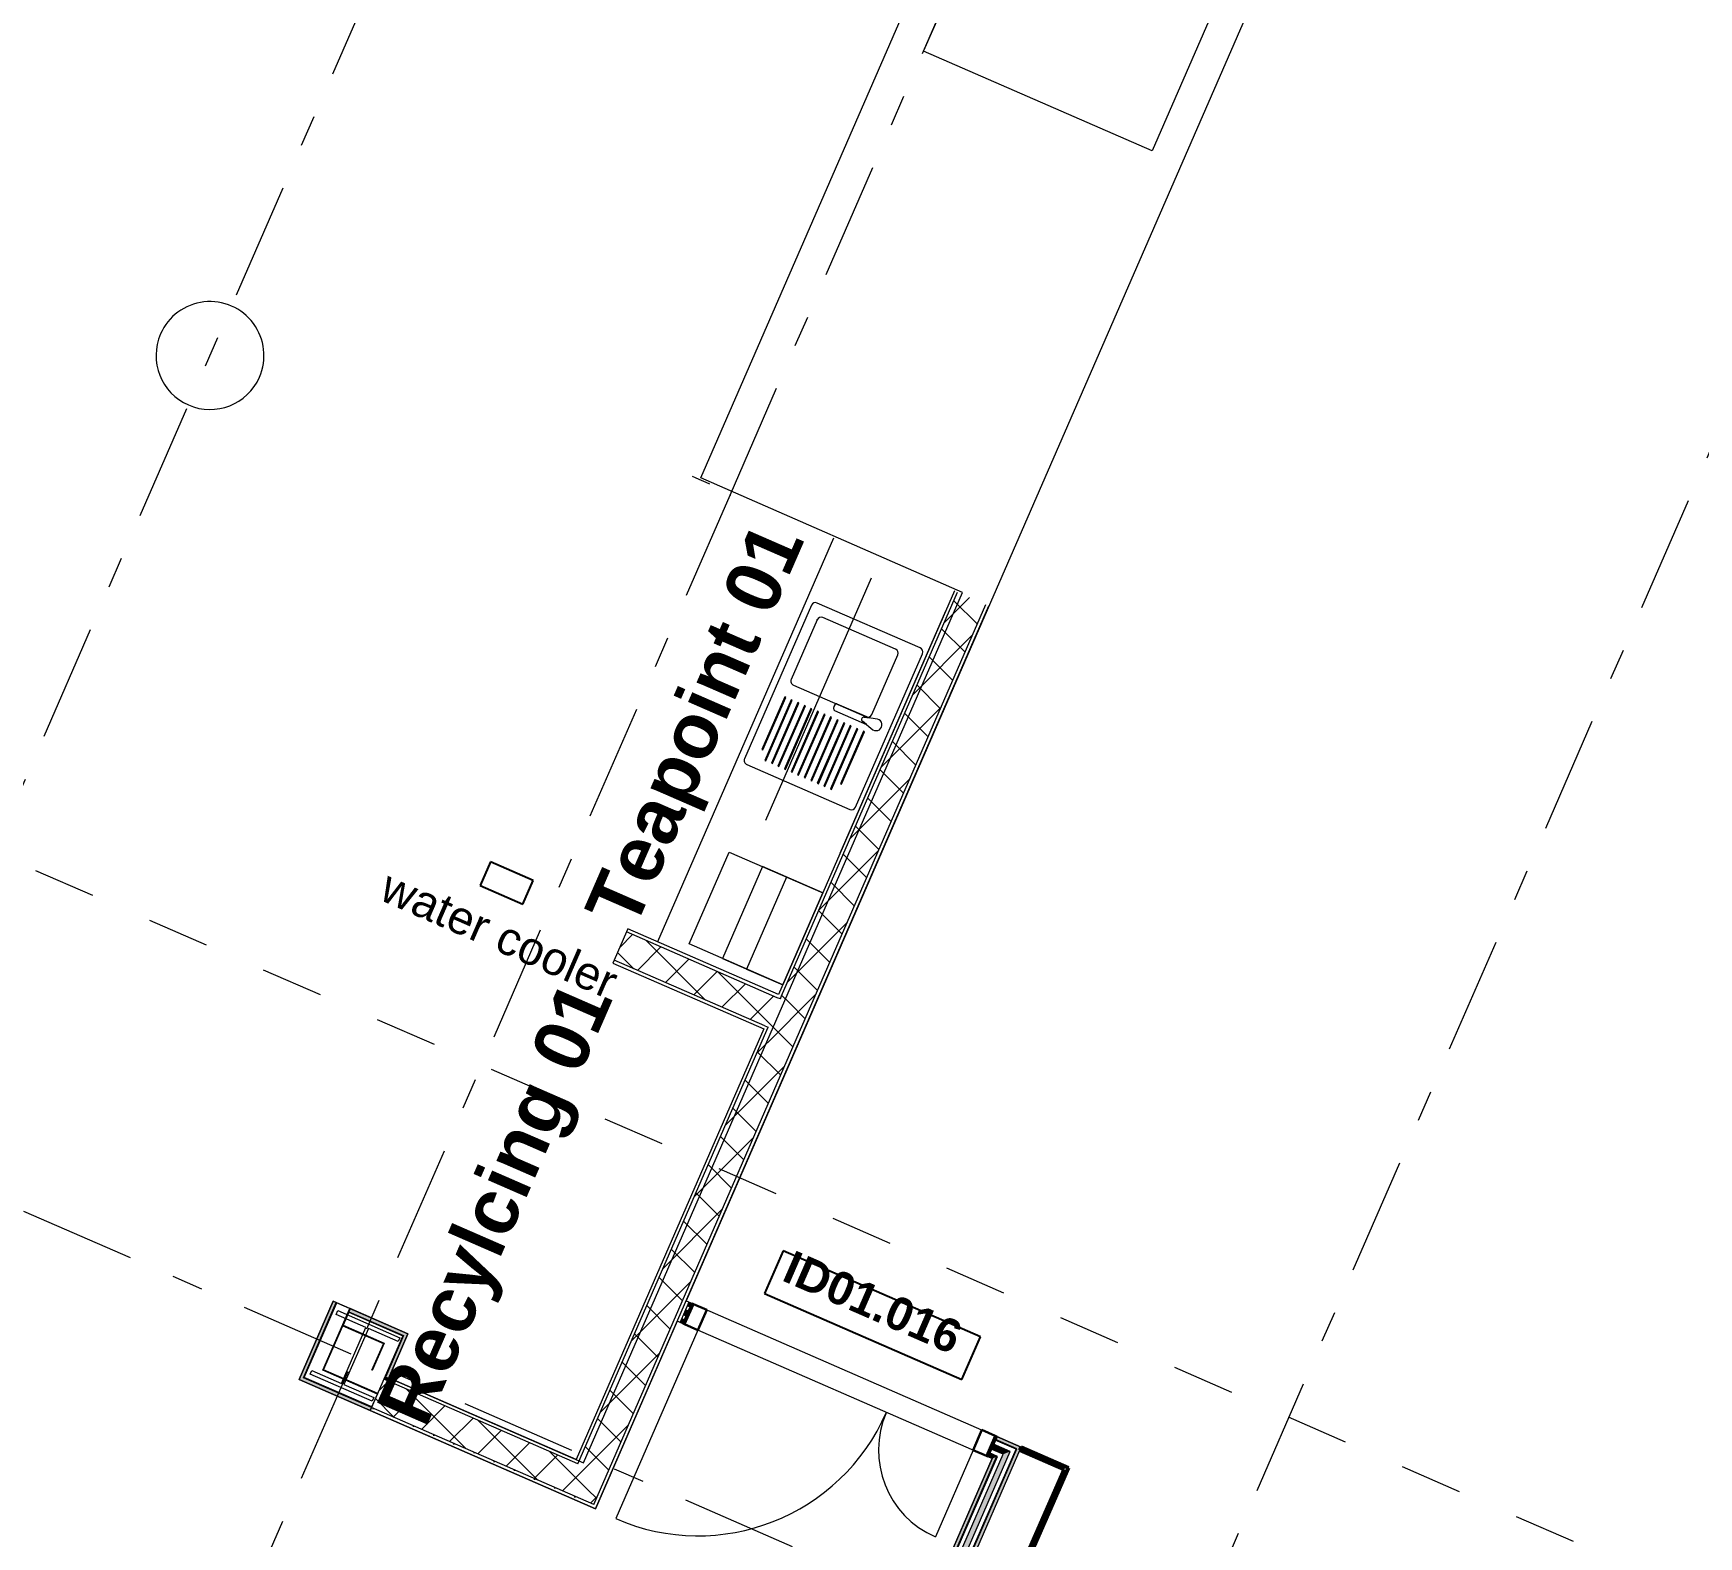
# Model space of a CAD drawing. Header units: millimetres. Extents: x -50172 to 74273, y -80883 to 11206.
# Drawn here: x -7520 to 46, y -31798 to -24973 of the extents above; entities that cross this region are included whole.
import ezdxf
from ezdxf.enums import TextEntityAlignment as Align

# ---------------------------------------------------------------- set-up
doc = ezdxf.new("R2010")
doc.units = ezdxf.units.MM
doc.header["$MEASUREMENT"] = 0
doc.linetypes.add('Dashed', pattern=[564.444447, 282.222223, -282.222223])
doc.linetypes.add('Double Dashed', pattern=[1093.611073, 529.166651, -211.666656, 141.111112, -211.666656])
for name, color, linetype in [('A-25-M_Wall_Int', 7, 'Continuous'), ('A-95-MC_Marker_Section_P2.Marker', 7, 'Continuous'), ('ArchiCAD Door Markers', 7, 'Continuous'), ('ArchiCAD Doors', 7, 'Continuous'), ('COLUMN.IFC Import', 7, 'Continuous'), ('New_A-05-M_Gross_Int_Circulation', 7, 'Continuous'), ('New_A-15-MG_Structural_Grid_Phase_2', 7, 'Continuous'), ('New_A-20-M_Floor_Slab', 7, 'Continuous'), ('New_A-25-M_Wall_Ext', 7, 'Continuous'), ('New_A-25-M_Wall_Int', 7, 'Continuous'), ('New_A-35-M_FFE-Zone', 7, 'Continuous'), ('New_A-35-M_FFE_Sanitary', 7, 'Continuous'), ('New_ArchiCAD Door Markers', 7, 'Continuous'), ('New_ArchiCAD Doors', 7, 'Continuous')]:
    doc.layers.add(name, color=color, linetype=linetype)
for name, color, linetype, lineweight in [('A-25-M_Wall_Int_Pen_No__1', 7, 'Continuous', 13), ('A-95-MC_Marker_Section_P2.Marker_Pen_No__1', 7, 'Continuous', 13), ('ArchiCAD Door Markers_Pen_No__5', 7, 'Continuous', 25), ('ArchiCAD Doors_Pen_No__1', 7, 'Continuous', 13), ('COLUMN.IFC Import_Pen_No__2', 8, 'Continuous', 15), ('New_A-20-M_Floor_Slab_Pen_No__89', 8, 'Continuous', 20), ('New_A-25-M_Wall_Ext_Pen_No__4', 7, 'Continuous', 20), ('New_A-25-M_Wall_Int_Pen_No__1', 7, 'Continuous', 13), ('New_A-35-M_FFE_Sanitary_Pen_No__89', 8, 'Continuous', 20), ('New_A-95-P_Text_1_50_GA_Pen_No__1', 7, 'Continuous', 13), ('New_ArchiCAD Door Markers_Pen_No__1', 7, 'Continuous', 13), ('New_ArchiCAD Door Markers_Pen_No__5', 7, 'Continuous', 25), ('New_ArchiCAD Doors_Pen_No__1', 7, 'Continuous', 13), ('New_ArchiCAD Zone Stamps_Pen_No__9', 7, 'Continuous', 13)]:
    doc.layers.add(name, color=color, linetype=linetype, lineweight=lineweight)
for name, color, linetype, lineweight, true_color in [('A-25-M_Wall_Int_Pen_No__107', 7, 'Continuous', 15, 0xa6a6a6), ('A-25-M_Wall_Int_Pen_No__27', 7, 'Continuous', 50, 0x2a2a2a), ('New_A-05-M_Gross_Int_Circulation_Pen_No__74', 7, 'Continuous', 20, 0x606060), ('New_A-15-MG_Structural_Grid_Phase_2_Pen_No__222', 7, 'Continuous', 13, 0x65af33), ('New_A-25-M_Wall_Int_Pen_No__107', 7, 'Continuous', 15, 0xa6a6a6), ('New_A-35-M_FFE-Zone_Pen_No__74', 7, 'Continuous', 20, 0x606060), ('New_ArchiCAD Doors_Pen_No__43', 7, 'Continuous', 30, 0x444444), ('New_ArchiCAD Doors_Pen_No__63', 7, 'Continuous', 20, 0x606060)]:
    doc.layers.add(name, color=color, linetype=linetype, lineweight=lineweight, true_color=true_color)
doc.styles.add('GENERATED_STYLE_1', font='')
doc.styles.add('GENERATED_STYLE_2', font='')
doc.styles.add('GENERATED_STYLE_3', font='')
doc.styles.add('GENERATED_STYLE_4', font='')
doc.styles.get('GENERATED_STYLE_1').set_extended_font_data('Arial', bold=True)
doc.styles.get('GENERATED_STYLE_2').set_extended_font_data('Swis721 BT', bold=True)
doc.styles.get('GENERATED_STYLE_3').set_extended_font_data('Arial')
doc.styles.get('GENERATED_STYLE_4').set_extended_font_data('Swis721 BT')
pattern_1 = [(66.4404, (0, 0), (-158.76755, 69.2305), [0, -100]), (66.4404, (-59.4, 80.45), (-158.76755, 69.2305), [0, -100])]
pattern_2 = [(45, (0, 0), (-91.9239, 91.9239), []), (135, (0, 0), (91.9239, 91.9239), [])]
pattern_3 = [(156.4404, (0, 0), (69.2305, 158.76755), [0, -100]), (156.4404, (-80.45, -59.4), (69.2305, 158.76755), [0, -100])]
pattern_4 = [(156.4779, (0, 0), (69.1267, 158.8128), [0, -100]), (156.4779, (-80.4, -59.45), (69.1267, 158.8128), [0, -100])]

# ---------------------------------------------------------------- blocks, each defined once
blk = doc.blocks.new('Corridor 01-First_INB 1151_8_1', base_point=(-9240.8, -29522.2))
at = {"layer": 'New_A-05-M_Gross_Int_Circulation_Pen_No__74', "linetype": 'Continuous'}
for p, q in [((-4487.9, -26991.1), (-1884.4, -21018.8)), ((-3298.3, -27511.9), (-4487.9, -26991.1)), ((-5021, -31462.6), (-3298.3, -27511.9)), ((-6312.5, -31084.9), (-6157.4, -30729.2)), ((-6157.4, -30729.2), (-5817.6, -30877.3)), ((-4594.6, -30819.5), (-4966.3, -31672)), ((-3163.2, -31443.7), (-4594.6, -30819.5)), ((-5817.6, -30877.3), (-5904.7, -31077.3)), ((-4966.3, -31672), (-6312.5, -31084.9)), ((-5904.7, -31077.3), (-5021, -31462.6)), ((-3534.9, -32296.1), (-3163.2, -31443.7))]:
    blk.add_line(p, q, dxfattribs=at)
for start, end in [(336.4283, 156.45252), (156.45252, 336.4283)]:
    blk.add_arc((-6716.8, -26435.8), 245, start, end, dxfattribs=at)
at = {"layer": 'New_ArchiCAD Zone Stamps_Pen_No__9'}
for tag, height, style, p in [('ROOM_NAME', 250, 'GENERATED_STYLE_1', (-10021.4, -27985.4)), ('zoneNameLine2', 250, 'GENERATED_STYLE_1', (-10209.8, -28417.5)), ('ROOM_NUMBER', 200, 'GENERATED_STYLE_3', (-10398.2, -28838.2)), ('measuredAreaCode', 200, 'GENERATED_STYLE_3', (-10555.2, -29198.4)), ('DUMMY_649', 200, 'GENERATED_STYLE_3', (-10247.8, -29332.4)), ('DUMMY_650', 200, 'GENERATED_STYLE_3', (-9618.7, -29606.8)), ('DUMMY_651', 133.3, 'GENERATED_STYLE_3', (-9339.4, -29713.3))]:
    blk.add_attdef(tag, text='', height=height, rotation=336.44041, dxfattribs=dict(at, style=style)).set_placement(p, align=Align.TOP_LEFT)
blk = doc.blocks.new('Computer Lab C_INB 1301_10_1', base_point=(3709.1, -27727.4))
at = {"layer": 'New_A-35-M_FFE-Zone_Pen_No__74', "linetype": 'Continuous'}
for p, q in [((-728.9, -21954.3), (-4554.6, -30727.8)), ((-4554.6, -30727.8), (-2817.3, -31485.4)), ((-2817.3, -31485.4), (-3079.8, -32087.4))]:
    blk.add_line(p, q, dxfattribs=at)
at = {"layer": 'New_ArchiCAD Zone Stamps_Pen_No__9'}
for tag, height, style, p in [('ROOM_NAME', 250, 'GENERATED_STYLE_1', (2359.2, -27544.4)), ('zoneNameLine2', 250, 'GENERATED_STYLE_1', (2170.8, -27976.6)), ('ROOM_NUMBER', 200, 'GENERATED_STYLE_3', (1982.4, -28397.3)), ('measuredAreaCode', 200, 'GENERATED_STYLE_3', (1825.3, -28757.4)), ('ROOM_HOLES_PRM', 200, 'GENERATED_STYLE_3', (2132.7, -28891.4)), ('DUMMY_649', 200, 'GENERATED_STYLE_3', (2761.9, -29165.8)), ('DUMMY_650', 133.3, 'GENERATED_STYLE_3', (3041.2, -29272.3))]:
    blk.add_attdef(tag, text='', height=height, rotation=336.44041, dxfattribs=dict(at, style=style)).set_placement(p, align=Align.TOP_LEFT)
blk = doc.blocks.new('Slab_68_1', base_point=(-21326.2, -27554.7))
at = {"layer": 'New_A-20-M_Floor_Slab_Pen_No__89', "linetype": 'Continuous', "flags": 128}
blk.add_lwpolyline([(-3475.5, -25054.4), (-1821.5, -21261.2), (-783.3, -21713.9), (-2437.3, -25507.1)], close=True, dxfattribs=at)
blk = doc.blocks.new('Slab_70_1', base_point=(-3932.5, -28875.9))
at = {"layer": 'New_A-35-M_FFE_Sanitary_Pen_No__89', "linetype": 'Continuous', "flags": 128}
blk.add_lwpolyline([(-3932.5, -28875.9), (-4097.4, -28804), (-4279.3, -29221.1), (-4114.4, -29293)], close=True, dxfattribs=at)
blk = doc.blocks.new('Slab_71_1', base_point=(-3932.5, -28875.9))
at = {"layer": 'New_A-35-M_FFE_Sanitary_Pen_No__89', "linetype": 'Continuous', "flags": 128}
blk.add_lwpolyline([(-3932.5, -28875.9), (-4207.4, -28756), (-4389.3, -29173.1), (-4114.4, -29293)], close=True, dxfattribs=at)
blk = doc.blocks.new('Wall_18_1', base_point=(-5122.1, -31604))
at = {"layer": 'New_A-25-M_Wall_Int_Pen_No__107', "linetype": 'Continuous'}
h = blk.add_hatch(dxfattribs=at)
h.set_pattern_fill('Plaster_0001', color=256, style=0, pattern_type=2)
h.set_pattern_definition(pattern_1)
h.paths.add_polyline_path([(-4120.1, -29343.5), (-3320.7, -27510.3), (-3334.4, -27504.3), (-4133.8, -29337.5)])
h = blk.add_hatch(dxfattribs=at)
h.set_pattern_fill('Concrete_Block_0001', color=256, style=0, pattern_type=2)
h.set_pattern_definition(pattern_2)
h.paths.add_polyline_path([(-3997.7, -29413.1), (-3192.3, -27566.2), (-3320.7, -27510.3), (-4126, -29357.3)])
h = blk.add_hatch(dxfattribs=at)
h.set_pattern_fill('Plaster_0001', color=256, style=0, pattern_type=2)
h.set_pattern_definition(pattern_1)
h.paths.add_polyline_path([(-4966.3, -31672), (-3178.6, -27572.2), (-3192.3, -27566.2), (-4974, -31652.2)])
h = blk.add_hatch(dxfattribs=at)
h.set_pattern_fill('Concrete_Block_0001', color=256, style=0, pattern_type=2)
h.set_pattern_definition(pattern_2)
h.paths.add_polyline_path([(-4139.8, -29351.3), (-4195.8, -29479.6), (-4182, -29485.6), (-4126, -29357.3)])
h = blk.add_hatch(dxfattribs=at)
h.set_pattern_fill('Plaster_0001', color=256, style=0, pattern_type=2)
h.set_pattern_definition(pattern_1)
h.paths.add_polyline_path([(-4133.8, -29337.5), (-4139.8, -29351.3), (-4126, -29357.3), (-4120.1, -29343.5)])
h = blk.add_hatch(dxfattribs=at)
h.set_pattern_fill('Concrete_Block_0001', color=256, style=0, pattern_type=2)
h.set_pattern_definition(pattern_2)
h.paths.add_polyline_path([(-4126, -29357.3), (-4182, -29485.6), (-4053.6, -29541.5), (-3997.7, -29413.1)])
h = blk.add_hatch(dxfattribs=at)
h.set_pattern_fill('Plaster_0001', color=256, style=0, pattern_type=2)
h.set_pattern_definition(pattern_1)
h.paths.add_polyline_path([(-4201.8, -29493.3), (-5054.2, -31448.2), (-5046.4, -31467.9), (-4188, -29499.3)])
h = blk.add_hatch(dxfattribs=at)
h.set_pattern_fill('Concrete_Block_0001', color=256, style=0, pattern_type=2)
h.set_pattern_definition(pattern_2)
h.paths.add_polyline_path([(-4182, -29485.6), (-5046.4, -31467.9), (-4974, -31652.2), (-4053.6, -29541.5)])
h = blk.add_hatch(dxfattribs=at)
h.set_pattern_fill('Plaster_0001', color=256, style=0, pattern_type=2)
h.set_pattern_definition(pattern_1)
h.paths.add_polyline_path([(-4195.8, -29479.6), (-4201.8, -29493.3), (-4188, -29499.3), (-4182, -29485.6)])
at = {"layer": 'New_A-25-M_Wall_Int_Pen_No__1', "linetype": 'Continuous'}
for p, q in [((-4120.1, -29343.5), (-3320.7, -27510.3)), ((-3997.7, -29413.1), (-3192.3, -27566.2)), ((-4126, -29357.3), (-4139.8, -29351.3)), ((-4126, -29357.3), (-4120.1, -29343.5)), ((-4053.6, -29541.5), (-3997.7, -29413.1)), ((-5046.4, -31467.9), (-4188, -29499.3)), ((-4195.8, -29479.6), (-4182, -29485.6)), ((-4188, -29499.3), (-4182, -29485.6)), ((-4974, -31652.2), (-4053.6, -29541.5))]:
    blk.add_line(p, q, dxfattribs=at)
at = {"layer": 'New_A-25-M_Wall_Int_Pen_No__1', "linetype": 'Continuous', "flags": 128}
for points in [[(-3334.4, -27504.3), (-4133.8, -29337.5)], [(-4966.3, -31672), (-3178.6, -27572.2)], [(-4201.8, -29493.3), (-5054.2, -31448.2)]]:
    blk.add_lwpolyline(points, dxfattribs=at)
blk = doc.blocks.new('*X321')
at = {"layer": 'New_A-25-M_Wall_Int_Pen_No__107', "linetype": 'Continuous'}
blk.add_hatch(color=256, dxfattribs=at).paths.add_polyline_path([(-3323, -32022.8), (-3333, -32045.7), (-3319.2, -32051.7), (-3309.2, -32028.8)])
blk = doc.blocks.new('*X322')
at = {"layer": 'New_A-25-M_Wall_Int_Pen_No__107', "linetype": 'Continuous'}
blk.add_hatch(color=256, dxfattribs=at).paths.add_polyline_path([(-3457, -32272.6), (-3081.5, -31411.6), (-3114.4, -31424.5), (-3488.4, -32282.1)])
blk = doc.blocks.new('Wall_44_1', base_point=(-3534.9, -32296.1))
at = {"layer": 'New_A-25-M_Wall_Int_Pen_No__107', "linetype": 'Continuous'}
for points in [[(-3294, -31994), (-3031.5, -31392), (-3051.3, -31399.7), (-3307.8, -31988)], [(-3515.1, -32288.4), (-3143.4, -31435.9), (-3163.2, -31443.7), (-3528.9, -32282.4)], [(-3307.8, -31988), (-3313.8, -32001.7), (-3300, -32007.7), (-3294, -31994)], [(-3341.8, -32065.9), (-3423, -32252.2), (-3409.2, -32258.2), (-3328, -32071.9)], [(-3528.9, -32282.4), (-3534.9, -32296.1), (-3516, -32290.4), (-3515.1, -32288.4)], [(-3515.1, -32288.4), (-3516, -32290.4), (-3512.7, -32289.4)]]:
    blk.add_hatch(color=256, dxfattribs=at).paths.add_polyline_path(points)
at = {"layer": 'New_A-25-M_Wall_Int_Pen_No__107', "linetype": 'Continuous', "lineweight": 0, "true_color": 0x535353}
for points in [[(-3511.2, -32286.8), (-3139.5, -31434.3), (-3143.4, -31435.9), (-3513.9, -32285.6)], [(-3340.6, -32063.1), (-3051.3, -31399.7), (-3055.2, -31401.3), (-3343.3, -32061.9)], [(-3344.5, -32064.7), (-3425.7, -32251), (-3423, -32252.2), (-3341.8, -32065.9)], [(-3343.3, -32061.9), (-3344.5, -32064.7), (-3341.8, -32065.9), (-3340.6, -32063.1)], [(-3340.6, -32063.1), (-3341.8, -32065.9), (-3328, -32071.9), (-3326.8, -32069.1)], [(-3313.8, -32001.7), (-3315, -32004.5), (-3301.2, -32010.5), (-3300, -32007.7)], [(-3513.9, -32285.6), (-3515.1, -32288.4), (-3512.7, -32289.4), (-3512.3, -32289.3), (-3511.2, -32286.8)], [(-3511.2, -32286.8), (-3512.3, -32289.3), (-3508.3, -32288.1)], [(-3425.7, -32251), (-3426.9, -32253.7), (-3424.2, -32254.9), (-3423, -32252.2)], [(-3423, -32252.2), (-3424.2, -32254.9), (-3413.7, -32259.5), (-3409.2, -32258.2)]]:
    blk.add_hatch(color=251, dxfattribs=at).paths.add_polyline_path(points)
at = {"layer": 'New_A-25-M_Wall_Int_Pen_No__1', "linetype": 'Continuous'}
for p, q in [((-3515.1, -32288.4), (-3143.4, -31435.9)), ((-3511.2, -32286.8), (-3139.5, -31434.3)), ((-3488.4, -32282.1), (-3114.4, -31424.5)), ((-3457, -32272.6), (-3081.5, -31411.6)), ((-3426.9, -32253.7), (-3055.2, -31401.3)), ((-3340.6, -32063.1), (-3051.3, -31399.7)), ((-3423, -32252.2), (-3341.8, -32065.9)), ((-3341.8, -32065.9), (-3328, -32071.9)), ((-3326.8, -32069.1), (-3340.6, -32063.1)), ((-3319.2, -32051.7), (-3333, -32045.7)), ((-3309.2, -32028.8), (-3323, -32022.8)), ((-3301.2, -32010.5), (-3315, -32004.5)), ((-3300, -32007.7), (-3313.8, -32001.7)), ((-3515.1, -32288.4), (-3512.7, -32289.4)), ((-3511.2, -32286.8), (-3508.3, -32288.1)), ((-3426.9, -32253.7), (-3424.2, -32254.9)), ((-3424.2, -32254.9), (-3413.7, -32259.5)), ((-3423, -32252.2), (-3409.2, -32258.2))]:
    blk.add_line(p, q, dxfattribs=at)
at = {"layer": 'New_A-25-M_Wall_Int_Pen_No__1', "linetype": 'Continuous', "flags": 128}
for points in [[(-3294, -31994), (-3031.5, -31392)], [(-3163.2, -31443.7), (-3534.9, -32296.1)], [(-3409.2, -32258.2), (-3328, -32071.9)]]:
    blk.add_lwpolyline(points, dxfattribs=at)
at = {"layer": 'New_A-25-M_Wall_Int', "color": 250, "lineweight": 50, "true_color": 0x2a2a2a}
for name in ['*X322', '*X321']:
    blk.add_blockref(name, (0, 0), dxfattribs=at)
blk = doc.blocks.new('*X324')
at = {"layer": 'New_A-25-M_Wall_Int_Pen_No__107', "linetype": 'Continuous'}
blk.add_hatch(color=256, dxfattribs=at).paths.add_polyline_path([(-4566.9, -30791.2), (-4552.5, -30797.5), (-4542.5, -30774.5), (-4556.9, -30768.3)])
blk = doc.blocks.new('*X325')
at = {"layer": 'New_A-25-M_Wall_Int_Pen_No__107', "linetype": 'Continuous'}
blk.add_hatch(color=256, dxfattribs=at).paths.add_polyline_path([(-3168.4, -31401), (-3114.4, -31424.5), (-3081.5, -31411.6), (-3158.4, -31378.1)])
blk = doc.blocks.new('Double Door Asymmetric 19_6')
at = {"layer": 'New_ArchiCAD Doors_Pen_No__1', "linetype": 'Continuous'}
for p, q in [((-755, 0), (-755, -15)), ((755, 0), (755, -15)), ((-755, -15), (-755, -18)), ((-755, -18), (-755, -37)), ((-755, -37), (-755, -62)), ((-755, -62), (-755, -82)), ((755, -15), (755, -18)), ((755, -18), (755, -37)), ((755, -37), (755, -62)), ((755, -62), (755, -82)), ((-755, -82), (-755, -85)), ((-755, -85), (-755, -100)), ((755, -82), (755, -85)), ((755, -85), (755, -100))]:
    blk.add_line(p, q, dxfattribs=at)
at = {"layer": 'New_ArchiCAD Doors_Pen_No__43', "linetype": 'Continuous'}
for p, q in [((-748, 0), (-755, 0)), ((-755, 0), (-755, -100)), ((-682, 0), (-748, 0)), ((-748, 0), (-748, -100)), ((-682, -100), (-682, 0)), ((748, 0), (682, 0)), ((682, 0), (682, -100)), ((748, 0), (755, 0)), ((748, -100), (748, 0)), ((755, 0), (755, -100)), ((-748, -100), (-755, -100)), ((-748, -100), (-682, -100)), ((682, -100), (748, -100)), ((748, -100), (755, -100))]:
    blk.add_line(p, q, dxfattribs=at)
at = {"layer": 'New_ArchiCAD Doors_Pen_No__63', "linetype": 'Continuous'}
for p, q in [((682, 0), (682, 934)), ((-682, 0), (-682, 430))]:
    blk.add_line(p, q, dxfattribs=at)
for centre, radius, start, end in [((682, 0), 934, 90, 180), ((-682, 0), 430, 0, 90)]:
    blk.add_arc(centre, radius, start, end, dxfattribs=at)
blk = doc.blocks.new('Door Stamp 17_47')
at = {"layer": 'New_ArchiCAD Door Markers_Pen_No__5', "linetype": 'Continuous'}
for p, q in [((470.6, -272.9), (-506.5, -272.9)), ((-506.5, -272.9), (-506.5, -484.6)), ((470.6, -272.9), (-506.5, -272.9)), ((470.6, -484.6), (470.6, -272.9)), ((-506.5, -484.6), (470.6, -484.6))]:
    blk.add_line(p, q, dxfattribs=at)
at = {"layer": 'New_ArchiCAD Door Markers_Pen_No__1', "style": 'GENERATED_STYLE_2'}
blk.add_attdef('AC_WIDO_ID', text='', height=150, rotation=180, dxfattribs=at).set_placement((411.8, -228.3), align=Align.BOTTOM_LEFT)
blk = doc.blocks.new('Wall_45_1', base_point=(-3163.2, -31443.7))
at = {"layer": 'New_A-25-M_Wall_Int_Pen_No__107', "linetype": 'Continuous', "lineweight": 0, "true_color": 0x535353}
for points in [[(-4548.9, -30749.9), (-4534.5, -30756.2), (-4533.3, -30753.5), (-4547.7, -30747.2)], [(-4575.7, -30811.4), (-4561.3, -30817.6), (-4560.1, -30814.9), (-4574.5, -30808.6)], [(-3150.4, -31359.8), (-3055.2, -31401.3), (-3051.3, -31399.7), (-3149.2, -31357)], [(-3177.2, -31421.2), (-3143.4, -31435.9), (-3139.5, -31434.3), (-3176, -31418.4)]]:
    blk.add_hatch(color=251, dxfattribs=at).paths.add_polyline_path(points)
at = {"layer": 'New_A-25-M_Wall_Int_Pen_No__107', "linetype": 'Continuous'}
for points in [[(-4541.7, -30733.4), (-4547.7, -30747.2), (-4533.3, -30753.5), (-4527.3, -30739.7)], [(-4575.7, -30811.4), (-4581.7, -30825.1), (-4567.3, -30831.4), (-4561.3, -30817.6)], [(-3143.2, -31343.3), (-3149.2, -31357), (-3051.3, -31399.7), (-3031.5, -31392)], [(-3183.2, -31434.9), (-3163.2, -31443.7), (-3143.4, -31435.9), (-3177.2, -31421.2)]]:
    blk.add_hatch(color=256, dxfattribs=at).paths.add_polyline_path(points)
at = {"layer": 'New_A-25-M_Wall_Int_Pen_No__1', "linetype": 'Continuous'}
for p, q in [((-4542.5, -30774.5), (-4556.9, -30768.3)), ((-4552.5, -30797.5), (-4542.5, -30774.5)), ((-4534.5, -30756.2), (-4548.9, -30749.9)), ((-4533.3, -30753.5), (-4547.7, -30747.2)), ((-4542.5, -30774.5), (-4534.5, -30756.2)), ((-4534.5, -30756.2), (-4533.3, -30753.5)), ((-4533.3, -30753.5), (-4527.3, -30739.7)), ((-4561.3, -30817.6), (-4575.7, -30811.4)), ((-4560.1, -30814.9), (-4574.5, -30808.6)), ((-4567.3, -30831.4), (-4561.3, -30817.6)), ((-4552.5, -30797.5), (-4566.9, -30791.2)), ((-4561.3, -30817.6), (-4560.1, -30814.9)), ((-4560.1, -30814.9), (-4552.5, -30797.5)), ((-3168.4, -31401), (-3158.4, -31378.1)), ((-3158.4, -31378.1), (-3150.4, -31359.8)), ((-3081.5, -31411.6), (-3158.4, -31378.1)), ((-3150.4, -31359.8), (-3149.2, -31357)), ((-3055.2, -31401.3), (-3150.4, -31359.8)), ((-3149.2, -31357), (-3143.2, -31343.3)), ((-3051.3, -31399.7), (-3149.2, -31357)), ((-3183.2, -31434.9), (-3177.2, -31421.2)), ((-3177.2, -31421.2), (-3176, -31418.4)), ((-3143.4, -31435.9), (-3177.2, -31421.2)), ((-3176, -31418.4), (-3168.4, -31401)), ((-3139.5, -31434.3), (-3176, -31418.4)), ((-3114.4, -31424.5), (-3168.4, -31401))]:
    blk.add_line(p, q, dxfattribs=at)
at = {"layer": 'New_A-25-M_Wall_Int_Pen_No__1', "linetype": 'Continuous', "flags": 128}
for points in [[(-4541.7, -30733.4), (-4581.7, -30825.1)], [(-4527.3, -30739.7), (-4541.7, -30733.4)], [(-4581.7, -30825.1), (-4567.3, -30831.4)], [(-3031.5, -31392), (-3143.2, -31343.3)], [(-3183.2, -31434.9), (-3163.2, -31443.7)]]:
    blk.add_lwpolyline(points, dxfattribs=at)
at = {"layer": 'New_A-25-M_Wall_Int', "color": 250, "lineweight": 50, "true_color": 0x2a2a2a}
for name in ['*X324', '*X325']:
    blk.add_blockref(name, (0, 0), dxfattribs=at)
at = {"layer": 'New_ArchiCAD Door Markers'}
ref = blk.add_blockref('Door Stamp 17_47', (-3875.2, -31133.1), dxfattribs=dict(at, rotation=156.4404115839917))
ref.add_attrib('AC_WIDO_ID', 'ID01.016', dxfattribs={"layer": 'New_ArchiCAD Door Markers_Pen_No__1', "color": 7, "height": 150, "rotation": 336.44041, "style": 'GENERATED_STYLE_2'}).set_placement((-4143.6, -30673.8), align=Align.BOTTOM_LEFT)
at = {"layer": 'New_ArchiCAD Doors', "color": 251, "linetype": 'Continuous', "lineweight": 20, "true_color": 0x606060, "zscale": 1000, "rotation": 156.4404115839917}
blk.add_blockref('Double Door Asymmetric 19_6', (-3875.2, -31133.1), dxfattribs=at)
blk = doc.blocks.new('Wall_46_1', base_point=(-5122.1, -31604))
at = {"layer": 'A-25-M_Wall_Int_Pen_No__107', "linetype": 'Continuous', "lineweight": 0, "true_color": 0x535353}
blk.add_hatch(color=251, dxfattribs=at).paths.add_polyline_path([(-5927.2, -31083.8), (-5924.5, -31085), (-5918.5, -31071.3), (-5921.2, -31070.1)])
at = {"layer": 'A-25-M_Wall_Int_Pen_No__107', "linetype": 'Continuous'}
blk.add_hatch(color=256, dxfattribs=at).paths.add_polyline_path([(-5924.5, -31085), (-5910.7, -31091), (-5904.7, -31077.3), (-5918.5, -31071.3)])
at = {"layer": 'New_A-25-M_Wall_Int_Pen_No__107', "linetype": 'Continuous'}
h = blk.add_hatch(dxfattribs=at)
h.set_pattern_fill('Concrete_Block_0001', color=256, style=0, pattern_type=2)
h.set_pattern_definition(pattern_2)
h.paths.add_polyline_path([(-5046.4, -31467.9), (-5927.2, -31083.8), (-5983.2, -31212.2), (-4974, -31652.2)])
h = blk.add_hatch(dxfattribs=at)
h.set_pattern_fill('Plaster_0001', color=256, style=0, pattern_type=2)
h.set_pattern_definition(pattern_3)
h.paths.add_polyline_path([(-5910.7, -31091), (-5046.4, -31467.9), (-5054.2, -31448.2), (-5904.7, -31077.3)])
h = blk.add_hatch(dxfattribs=at)
h.set_pattern_fill('Plaster_0001', color=256, style=0, pattern_type=2)
h.set_pattern_definition(pattern_3)
h.paths.add_polyline_path([(-4974, -31652.2), (-5983.2, -31212.2), (-5989.2, -31225.9), (-4966.3, -31672)])
at = {"layer": 'A-25-M_Wall_Int_Pen_No__1', "linetype": 'Continuous'}
for p, q in [((-5921.2, -31070.1), (-5927.2, -31083.8)), ((-5924.5, -31085), (-5918.5, -31071.3)), ((-5910.7, -31091), (-5904.7, -31077.3))]:
    blk.add_line(p, q, dxfattribs=at)
at = {"layer": 'New_A-25-M_Wall_Int_Pen_No__1', "linetype": 'Continuous'}
for p, q in [((-5046.4, -31467.9), (-5927.2, -31083.8)), ((-4974, -31652.2), (-5983.2, -31212.2))]:
    blk.add_line(p, q, dxfattribs=at)
at = {"layer": 'New_A-25-M_Wall_Int_Pen_No__1', "linetype": 'Continuous', "flags": 128}
for points in [[(-5921.2, -31070.1), (-5989.2, -31225.9)], [(-5054.2, -31448.2), (-5904.7, -31077.3)], [(-5989.2, -31225.9), (-4966.3, -31672)]]:
    blk.add_lwpolyline(points, dxfattribs=at)
blk = doc.blocks.new('Wall_57_1', base_point=(-4201.8, -29493.3))
at = {"layer": 'New_A-25-M_Wall_Int_Pen_No__107', "linetype": 'Continuous'}
h = blk.add_hatch(dxfattribs=at)
h.set_pattern_fill('Plaster_0001', color=256, style=0, pattern_type=2)
h.set_pattern_definition(pattern_4)
h.paths.add_polyline_path([(-4133.8, -29337.5), (-4818.9, -29039.3), (-4824.9, -29053.1), (-4139.8, -29351.3)])
h = blk.add_hatch(dxfattribs=at)
h.set_pattern_fill('Concrete_Block_0001', color=256, style=0, pattern_type=2)
h.set_pattern_definition(pattern_2)
h.paths.add_polyline_path([(-4139.8, -29351.3), (-4824.9, -29053.1), (-4880.7, -29181.5), (-4195.8, -29479.6)])
h = blk.add_hatch(dxfattribs=at)
h.set_pattern_fill('Plaster_0001', color=256, style=0, pattern_type=2)
h.set_pattern_definition(pattern_4)
h.paths.add_polyline_path([(-4195.8, -29479.6), (-4880.7, -29181.5), (-4886.7, -29195.2), (-4201.8, -29493.3)])
at = {"layer": 'New_A-25-M_Wall_Int_Pen_No__1', "linetype": 'Continuous'}
for p, q in [((-4139.8, -29351.3), (-4824.9, -29053.1)), ((-4195.8, -29479.6), (-4880.7, -29181.5))]:
    blk.add_line(p, q, dxfattribs=at)
at = {"layer": 'New_A-25-M_Wall_Int_Pen_No__1', "linetype": 'Continuous', "flags": 128}
for points in [[(-4818.9, -29039.3), (-4824.9, -29053.1)], [(-4133.8, -29337.5), (-4818.9, -29039.3)], [(-4824.9, -29053.1), (-4880.7, -29181.5)], [(-4880.7, -29181.5), (-4886.7, -29195.2)], [(-4886.7, -29195.2), (-4201.8, -29493.3)]]:
    blk.add_lwpolyline(points, dxfattribs=at)
blk = doc.blocks.new('Wall_113_1', base_point=(-5989.2, -31225.9))
at = {"layer": 'A-25-M_Wall_Int_Pen_No__107', "linetype": 'Continuous'}
blk.add_hatch(color=256, dxfattribs=at).paths.add_polyline_path([(-5983.2, -31212.2), (-6292.9, -31077.2), (-6312.6, -31084.9), (-5989.2, -31225.9)])
at = {"layer": 'A-25-M_Wall_Int_Pen_No__107', "linetype": 'Continuous', "lineweight": 0, "true_color": 0x535353}
for points in [[(-5982, -31209.4), (-6288.9, -31075.6), (-6292.9, -31077.2), (-5983.2, -31212.2)], [(-5955.2, -31148), (-6200.7, -31041), (-6204.7, -31042.5), (-5956.4, -31150.8)]]:
    blk.add_hatch(color=251, dxfattribs=at).paths.add_polyline_path(points)
at = {"layer": 'A-25-M_Wall_Int_Pen_No__1', "linetype": 'Continuous'}
for p, q in [((-5983.2, -31212.2), (-6292.9, -31077.2)), ((-5982, -31209.4), (-6288.9, -31075.6)), ((-5956.4, -31150.8), (-6204.7, -31042.5))]:
    blk.add_line(p, q, dxfattribs=at)
at = {"layer": 'A-25-M_Wall_Int_Pen_No__1', "linetype": 'Continuous', "flags": 128}
for points in [[(-6312.6, -31084.9), (-5989.2, -31225.9)], [(-5955.2, -31148), (-6200.7, -31041)], [(-5989.2, -31225.9), (-5955.2, -31148)]]:
    blk.add_lwpolyline(points, dxfattribs=at)
blk = doc.blocks.new('Wall_114_1', base_point=(-6157.5, -30729.2))
at = {"layer": 'A-25-M_Wall_Int_Pen_No__107', "linetype": 'Continuous', "lineweight": 0, "true_color": 0x535353}
for points in [[(-6086.8, -30779.7), (-5841.3, -30886.7), (-5837.3, -30885.1), (-6085.6, -30776.9)], [(-6113.5, -30841.1), (-5929.5, -30921.3), (-5925.5, -30919.8), (-6112.3, -30838.3)]]:
    blk.add_hatch(color=251, dxfattribs=at).paths.add_polyline_path(points)
at = {"layer": 'A-25-M_Wall_Int_Pen_No__107', "linetype": 'Continuous'}
blk.add_hatch(color=256, dxfattribs=at).paths.add_polyline_path([(-6085.6, -30776.9), (-5837.3, -30885.1), (-5817.6, -30877.4), (-6079.6, -30763.2)])
at = {"layer": 'A-25-M_Wall_Int_Pen_No__1', "linetype": 'Continuous'}
for p, q in [((-6086.8, -30779.7), (-5841.3, -30886.7)), ((-6085.6, -30776.9), (-5837.3, -30885.1)), ((-6112.3, -30838.3), (-5925.5, -30919.8))]:
    blk.add_line(p, q, dxfattribs=at)
at = {"layer": 'A-25-M_Wall_Int_Pen_No__1', "linetype": 'Continuous', "flags": 128}
for points in [[(-6086.8, -30779.7), (-6112.3, -30838.3)], [(-6079.6, -30763.2), (-6085.6, -30776.9)], [(-5817.6, -30877.4), (-6079.6, -30763.2)], [(-6113.5, -30841.1), (-5929.5, -30921.3)]]:
    blk.add_lwpolyline(points, dxfattribs=at)
blk = doc.blocks.new('Wall_115_1', base_point=(-5817.6, -30877.4))
at = {"layer": 'A-25-M_Wall_Int_Pen_No__107', "linetype": 'Continuous', "lineweight": 0, "true_color": 0x535353}
for points in [[(-5929.5, -30921.3), (-5982.7, -31043.3), (-5979.9, -31044.5), (-5925.5, -30919.8)], [(-5841.3, -30886.7), (-5921.2, -31070.1), (-5918.5, -31071.3), (-5837.3, -30885.1)]]:
    blk.add_hatch(color=251, dxfattribs=at).paths.add_polyline_path(points)
at = {"layer": 'A-25-M_Wall_Int_Pen_No__107', "linetype": 'Continuous'}
blk.add_hatch(color=256, dxfattribs=at).paths.add_polyline_path([(-5837.3, -30885.1), (-5918.5, -31071.3), (-5904.7, -31077.3), (-5817.6, -30877.4)])
at = {"layer": 'A-25-M_Wall_Int_Pen_No__1', "linetype": 'Continuous'}
for p, q in [((-5925.5, -30919.8), (-5979.9, -31044.5)), ((-5841.3, -30886.7), (-5921.2, -31070.1)), ((-5837.3, -30885.1), (-5918.5, -31071.3))]:
    blk.add_line(p, q, dxfattribs=at)
at = {"layer": 'A-25-M_Wall_Int_Pen_No__1', "linetype": 'Continuous', "flags": 128}
for points in [[(-5929.5, -30921.3), (-5982.7, -31043.3)], [(-5904.7, -31077.3), (-5817.6, -30877.4)]]:
    blk.add_lwpolyline(points, dxfattribs=at)
blk = doc.blocks.new('Wall_177_1', base_point=(-3031.5, -31392))
at = {"layer": 'A-25-M_Wall_Int_Pen_No__107', "linetype": 'Continuous'}
blk.add_hatch(color=256, dxfattribs=at).paths.add_polyline_path([(-3037.5, -31405.7), (-2837.1, -31493.1), (-2817.3, -31485.4), (-3031.5, -31392)])
at = {"layer": 'A-25-M_Wall_Int_Pen_No__27', "linetype": 'Continuous', "flags": 128}
for points in [[(-3031.5, -31392), (-3037.5, -31405.7)], [(-2817.3, -31485.4), (-3031.5, -31392)], [(-3037.5, -31405.7), (-2837.1, -31493.1)]]:
    blk.add_lwpolyline(points, dxfattribs=at)
blk = doc.blocks.new('Wall_178_1', base_point=(-2817.3, -31485.4))
at = {"layer": 'A-25-M_Wall_Int_Pen_No__107', "linetype": 'Continuous'}
blk.add_hatch(color=256, dxfattribs=at).paths.add_polyline_path([(-2837.1, -31493.1), (-3093.6, -32081.4), (-3079.8, -32087.4), (-2817.3, -31485.4)])
at = {"layer": 'A-25-M_Wall_Int_Pen_No__27', "linetype": 'Continuous', "flags": 128}
for points in [[(-2837.1, -31493.1), (-3093.6, -32081.4)], [(-3079.8, -32087.4), (-2817.3, -31485.4)]]:
    blk.add_lwpolyline(points, dxfattribs=at)
blk = doc.blocks.new('Simple Door Opening_5')
at = {"layer": 'ArchiCAD Doors_Pen_No__1', "linetype": 'Continuous'}
for p, q in [((-2042.3, -15), (-2042.3, 0)), ((2042.3, -15), (2042.3, 0)), ((-2042.3, -18), (-2042.3, -15)), ((-2042.3, -82), (-2042.3, -18)), ((2042.3, -18), (2042.3, -15)), ((2042.3, -82), (2042.3, -18)), ((-2042.3, -85), (-2042.3, -82)), ((2042.3, -85), (2042.3, -82))]:
    blk.add_line(p, q, dxfattribs=at)
blk = doc.blocks.new('Door Stamp 17_67')
at = {"layer": 'ArchiCAD Door Markers_Pen_No__5', "linetype": 'Continuous'}
for p, q in [((46.1, -15.7), (-71.6, -15.7)), ((-71.6, -15.7), (-71.6, -227.5)), ((46.1, -15.7), (-71.6, -15.7)), ((46.1, -227.5), (46.1, -15.7)), ((-71.6, -227.5), (46.1, -227.5))]:
    blk.add_line(p, q, dxfattribs=at)
blk = doc.blocks.new('Wall_190_1', base_point=(-4524.9, -26985.1))
at = {"layer": 'A-25-M_Wall_Int_Pen_No__107', "linetype": 'Continuous'}
blk.add_hatch(color=256, dxfattribs=at).paths.add_polyline_path([(-6292.9, -31077.2), (-6143.7, -30735.2), (-6157.5, -30729.2), (-6312.6, -31084.9)])
at = {"layer": 'A-25-M_Wall_Int_Pen_No__107', "linetype": 'Continuous', "lineweight": 0, "true_color": 0x535353}
for points in [[(-6288.9, -31075.6), (-6141, -30736.4), (-6143.7, -30735.2), (-6292.9, -31077.2)], [(-6200.7, -31041), (-6079.6, -30763.2), (-6082.3, -30762), (-6204.7, -31042.5)]]:
    blk.add_hatch(color=251, dxfattribs=at).paths.add_polyline_path(points)
at = {"layer": 'A-25-M_Wall_Int_Pen_No__1', "linetype": 'Continuous'}
for p, q in [((-6292.9, -31077.2), (-6143.7, -30735.2)), ((-6288.9, -31075.6), (-6141, -30736.4)), ((-6204.7, -31042.5), (-6082.3, -30762))]:
    blk.add_line(p, q, dxfattribs=at)
at = {"layer": 'A-25-M_Wall_Int_Pen_No__1', "linetype": 'Continuous', "flags": 128}
for points in [[(-6157.5, -30729.2), (-6312.6, -31084.9)], [(-6112.3, -30838.3), (-6086.8, -30779.7)], [(-6085.6, -30776.9), (-6079.6, -30763.2)], [(-6200.7, -31041), (-6113.5, -30841.1)]]:
    blk.add_lwpolyline(points, dxfattribs=at)
at = {"layer": 'ArchiCAD Door Markers', "rotation": 246.440411583993}
blk.add_blockref('Door Stamp 17_67', (-5263.3, -28891.1), dxfattribs=at)
at = {"layer": 'ArchiCAD Doors', "color": 251, "linetype": 'Continuous', "lineweight": 20, "true_color": 0x606060, "zscale": 1000, "rotation": 66.44041158399303}
blk.add_blockref('Simple Door Opening_5', (-5341.2, -28857.2), dxfattribs=at)
blk = doc.blocks.new('Cabinet Wall Double Door 19')
at = {"layer": 'New_A-25-M_Wall_Ext_Pen_No__4', "linetype": 'Continuous'}
for p, q in [((1200, 370), (0, 370)), ((0, 0), (1200, 0))]:
    blk.add_line(p, q, dxfattribs=at)
blk = doc.blocks.new('Column 21')
at = {"layer": 'COLUMN.IFC Import_Pen_No__2', "linetype": 'Continuous'}
for p, q in [((-153.7, 157.25), (153.7, 157.25)), ((-153.7, 138.55), (-153.7, 157.25)), ((153.7, 157.25), (153.7, 138.55)), ((-6, 138.55), (-153.7, 138.55)), ((-6, -138.55), (-6, 138.55)), ((6, 138.55), (6, -138.55)), ((153.7, 138.55), (6, 138.55)), ((-153.7, -138.55), (-6, -138.55)), ((-153.7, -157.25), (-153.7, -138.55)), ((6, -138.55), (153.7, -138.55)), ((153.7, -138.55), (153.7, -157.25)), ((153.7, -157.25), (-153.7, -157.25))]:
    blk.add_line(p, q, dxfattribs=at)
blk = doc.blocks.new('Slab_78_1', base_point=(-4114.4, -29293))
at = {"layer": 'New_A-35-M_FFE_Sanitary_Pen_No__89', "linetype": 'Continuous', "flags": 128}
blk.add_lwpolyline([(-4114.4, -29293), (-4540.6, -29107.1), (-4358.8, -28690), (-3932.5, -28875.9)], close=True, dxfattribs=at)
blk = doc.blocks.new('Standard grid marker_28')
at = {"layer": 'New_A-15-MG_Structural_Grid_Phase_2_Pen_No__222', "linetype": 'Double Dashed'}
blk.add_line((705.1, 0), (53258.1, 0), dxfattribs=at)
at = {"layer": 'New_A-15-MG_Structural_Grid_Phase_2_Pen_No__222', "style": 'GENERATED_STYLE_4'}
for tag, p in [('AC_MarkerText_1_0', (-500, 38.7)), ('AC_MarkerText_1_1', (54463.2, 38.7))]:
    blk.add_attdef(tag, text='', height=350, rotation=180, dxfattribs=at).set_placement(p, align=Align.MIDDLE_CENTER)
blk = doc.blocks.new('Standard grid marker_39')
at = {"layer": 'New_A-15-MG_Structural_Grid_Phase_2_Pen_No__222', "linetype": 'Double Dashed'}
blk.add_line((948.6, 0), (36650.5, 0), dxfattribs=at)
at = {"layer": 'New_A-15-MG_Structural_Grid_Phase_2_Pen_No__222', "style": 'GENERATED_STYLE_4'}
for tag, p in [('AC_MarkerText_1_0', (-500, -588.3)), ('AC_MarkerText_1_1', (38099.1, -588.3))]:
    blk.add_attdef(tag, text='', height=350, rotation=90, dxfattribs=at).set_placement(p, align=Align.MIDDLE_CENTER)
blk = doc.blocks.new('Standard grid marker_40')
at = {"layer": 'New_A-15-MG_Structural_Grid_Phase_2_Pen_No__222', "linetype": 'Double Dashed'}
blk.add_line((1905, 0), (37382, 0), dxfattribs=at)
at = {"layer": 'New_A-15-MG_Structural_Grid_Phase_2_Pen_No__222', "style": 'GENERATED_STYLE_4'}
for tag, p in [('AC_MarkerText_1_0', (-500, 946.2)), ('AC_MarkerText_1_1', (39787, 946.2))]:
    blk.add_attdef(tag, text='', height=350, rotation=270, dxfattribs=at).set_placement(p, align=Align.MIDDLE_CENTER)
blk = doc.blocks.new('Standard grid marker_41')
at = {"layer": 'New_A-15-MG_Structural_Grid_Phase_2_Pen_No__222', "linetype": 'Double Dashed'}
for p, q in [((8462.3, 0), (18800.1, 0)), ((18800.1, 0), (27262.4, 0))]:
    blk.add_line(p, q, dxfattribs=at)
blk.add_point((18800.1, 0), dxfattribs=at)
blk.add_point((18800.1, 0), dxfattribs=at)
at = {"layer": 'New_A-15-MG_Structural_Grid_Phase_2_Pen_No__222', "style": 'GENERATED_STYLE_4'}
for tag, p in [('AC_MarkerText_1_0', (-500, 36.8)), ('AC_MarkerText_1_1', (27762.4, 36.8))]:
    blk.add_attdef(tag, text='', height=350, rotation=270, dxfattribs=at).set_placement(p, align=Align.MIDDLE_CENTER)
blk = doc.blocks.new('Cabinet Base Triple Door 19')
at = {"layer": 'New_A-25-M_Wall_Ext_Pen_No__4', "linetype": 'Continuous'}
for p, q in [((0, 600), (2000, 600)), ((300, 560), (300, 50)), ((1080, 580), (320, 580)), ((1100, 50), (1100, 560)), ((350, 460), (350, 100)), ((665, 480), (370, 480)), ((674, 512), (690.1, 453.2)), ((684.1, 475.2), (684.1, 317)), ((690.1, 453.2), (684.1, 475.2)), ((685, 100), (685, 460)), ((709.9, 453.2), (726, 512)), ((716, 475.6), (709.9, 453.2)), ((716, 317), (716, 475.6)), ((1010, 480), (750, 480)), ((750, 480), (750, 475)), ((750, 475), (1010, 475)), ((1010, 475), (1010, 480)), ((1050, 447.5), (750, 447.5)), ((750, 447.5), (750, 442.5)), ((750, 442.5), (1050, 442.5)), ((1050, 415), (750, 415)), ((750, 415), (750, 410)), ((750, 410), (1050, 410)), ((1050, 382.5), (750, 382.5)), ((750, 382.5), (750, 377.5)), ((1050, 442.5), (1050, 447.5)), ((1050, 410), (1050, 415)), ((1050, 377.5), (1050, 382.5)), ((750, 377.5), (1050, 377.5)), ((1050, 350), (750, 350)), ((750, 350), (750, 345)), ((750, 345), (1050, 345)), ((1050, 317.5), (750, 317.5)), ((750, 317.5), (750, 312.5)), ((750, 312.5), (1050, 312.5)), ((1050, 345), (1050, 350)), ((1050, 312.5), (1050, 317.5)), ((1050, 285), (750, 285)), ((750, 285), (750, 280)), ((750, 280), (1050, 280)), ((1050, 252.5), (750, 252.5)), ((750, 252.5), (750, 247.5)), ((750, 247.5), (1050, 247.5)), ((1050, 280), (1050, 285)), ((1050, 247.5), (1050, 252.5)), ((1050, 220), (750, 220)), ((750, 220), (750, 215)), ((750, 215), (1050, 215)), ((1050, 187.5), (750, 187.5)), ((750, 187.5), (750, 182.5)), ((750, 182.5), (1050, 182.5)), ((1050, 155), (750, 155)), ((750, 155), (750, 150)), ((1050, 215), (1050, 220)), ((1050, 182.5), (1050, 187.5)), ((1050, 150), (1050, 155)), ((370, 80), (665, 80)), ((750, 150), (1050, 150)), ((1050, 122.5), (750, 122.5)), ((750, 122.5), (750, 117.5)), ((750, 117.5), (1050, 117.5)), ((1010, 90), (750, 90)), ((750, 90), (750, 85)), ((750, 85), (1010, 85)), ((1010, 85), (1010, 90)), ((1050, 117.5), (1050, 122.5)), ((0, 0), (2000, 0)), ((320, 30), (1080, 30))]:
    blk.add_line(p, q, dxfattribs=at)
for centre, radius, start, end in [((320, 560), 20, 90, 180), ((700, 516.6), 26.4, 349.97377, 190.02623), ((1080, 560), 20, 0, 90), ((370, 460), 20, 90, 180), ((665, 460), 20, 0, 90), ((700, 455), 10, 190.35435, 349.64565), ((700, 455), 10, 190.35435, 349.64565), ((691.2, 317.1), 7.1, 181.18756, 218.92571), ((700.1, 328.1), 21.1, 226.98757, 313.01243), ((709, 317.1), 6.96, 320.62423, 359.19207), ((370, 100), 20, 180, 270), ((665, 100), 20, 270, 0), ((320, 50), 20, 180, 270), ((1080, 50), 20, 270, 0)]:
    blk.add_arc(centre, radius, start, end, dxfattribs=at)
blk.add_point((370, 80), dxfattribs=at)
blk = doc.blocks.new('Cutting Plane_3_1', base_point=(-25330.5, -21002.6))
at = {"layer": 'A-95-MC_Marker_Section_P2.Marker_Pen_No__1', "linetype": 'Dashed'}
blk.add_line((-25101.3, -21102.5), (22391.9, -41811.9), dxfattribs=at)

msp = doc.modelspace()

# ---------------------------------------------------------------- block references
at = {"layer": 'A-25-M_Wall_Int', "color": 250, "lineweight": 50, "true_color": 0x2a2a2a}
for name, p in [('Wall_190_1', (-4524.9, -26985.1)), ('Wall_114_1', (-6157.5, -30729.2)), ('Wall_115_1', (-5817.6, -30877.4)), ('Wall_113_1', (-5989.2, -31225.9)), ('Wall_177_1', (-3031.5, -31392)), ('Wall_178_1', (-2817.3, -31485.4))]:
    msp.add_blockref(name, p, dxfattribs=at)
at = {"layer": 'A-95-MC_Marker_Section_P2.Marker'}
msp.add_blockref('Cutting Plane_3_1', (-25330.5, -21002.6), dxfattribs=at)
at = {"layer": 'COLUMN.IFC Import', "linetype": 'Continuous', "zscale": 1000, "rotation": 336.4404115839877}
msp.add_blockref('Column 21', (-6058.4, -30977.8), dxfattribs=at)
at = {"layer": 'New_A-05-M_Gross_Int_Circulation', "linetype": 'Continuous'}
msp.add_blockref('Corridor 01-First_INB 1151_8_1', (-9240.8, -29522.2), dxfattribs=at)
at = {"layer": 'New_A-15-MG_Structural_Grid_Phase_2', "color": 8, "linetype": 'Continuous', "lineweight": 15, "zscale": 1000}
for name, p, rotation in [('Standard grid marker_40', (-9543.7, -32918), 66.44041158399293), ('Standard grid marker_39', (12179.5, 840.1), 246.440411583993), ('Standard grid marker_41', (-11868.8, -44302.7), 66.44041158399293), ('Standard grid marker_28', (22639.6, -43491.3), 156.4404115839929)]:
    msp.add_blockref(name, p, dxfattribs=dict(at, rotation=rotation))
at = {"layer": 'New_A-20-M_Floor_Slab', "color": 8, "linetype": 'Continuous', "lineweight": 20}
msp.add_blockref('Slab_68_1', (-21326.2, -27554.7), dxfattribs=at)
at = {"layer": 'New_A-25-M_Wall_Ext', "color": 251, "linetype": 'Continuous', "lineweight": 20, "true_color": 0x606060, "zscale": 1000, "rotation": 246.4404115839912}
for name, p in [('Cabinet Base Triple Door 19', (-3884.4, -27264.4)), ('Cabinet Wall Double Door 19', (-3713.2, -27447.2))]:
    msp.add_blockref(name, p, dxfattribs=at)
at = {"layer": 'New_A-25-M_Wall_Int', "color": 250, "lineweight": 50, "true_color": 0x2a2a2a}
for name, p in [('Wall_18_1', (-5122.1, -31604)), ('Wall_57_1', (-4201.8, -29493.3)), ('Wall_45_1', (-3163.2, -31443.7)), ('Wall_46_1', (-5122.1, -31604)), ('Wall_44_1', (-3534.9, -32296.1))]:
    msp.add_blockref(name, p, dxfattribs=at)
at = {"layer": 'New_A-35-M_FFE-Zone', "linetype": 'Continuous'}
msp.add_blockref('Computer Lab C_INB 1301_10_1', (3709.1, -27727.4), dxfattribs=at)
at = {"layer": 'New_A-35-M_FFE_Sanitary', "color": 8, "linetype": 'Continuous', "lineweight": 20}
for name, p in [('Slab_78_1', (-4114.4, -29293)), ('Slab_71_1', (-3932.5, -28875.9)), ('Slab_70_1', (-3932.5, -28875.9))]:
    msp.add_blockref(name, p, dxfattribs=at)

# ---------------------------------------------------------------- texts
at = {"layer": 'New_A-95-P_Text_1_50_GA_Pen_No__1', "linetype": 'Continuous', "insert": (-4631.5, -28060.9), "char_height": 250, "attachment_point": 2, "rotation": 66.44041, "style": 'GENERATED_STYLE_2'}
msp.add_mtext('\\A1;{\\fSwis721 BT|b1|i0|c0|p34;Teapoint 01}', dxfattribs=at)
at = {"layer": 'New_A-95-P_Text_1_50_GA_Pen_No__1', "linetype": 'Continuous', "attachment_point": 2}
for s, insert, char_height, width, rotation, line_spacing_factor, style in [('\\A1;{\\fSwis721 BT|b0|i0|c0|p34;water cooler}', (-5372.1, -28994.1), 150, 1094.843, 336.44041, 0.860946, 'GENERATED_STYLE_4'), ('\\A1;{\\fSwis721 BT|b1|i0|c0|p34;Recylcing 01}', (-5540.7, -30232.7), 250, 2042.55, 66.44041, 0.846798, 'GENERATED_STYLE_2')]:
    msp.add_mtext(s, dxfattribs=dict(at, insert=insert, char_height=char_height, width=width, rotation=rotation, line_spacing_factor=line_spacing_factor, style=style))

doc.saveas('drawing.dxf')
